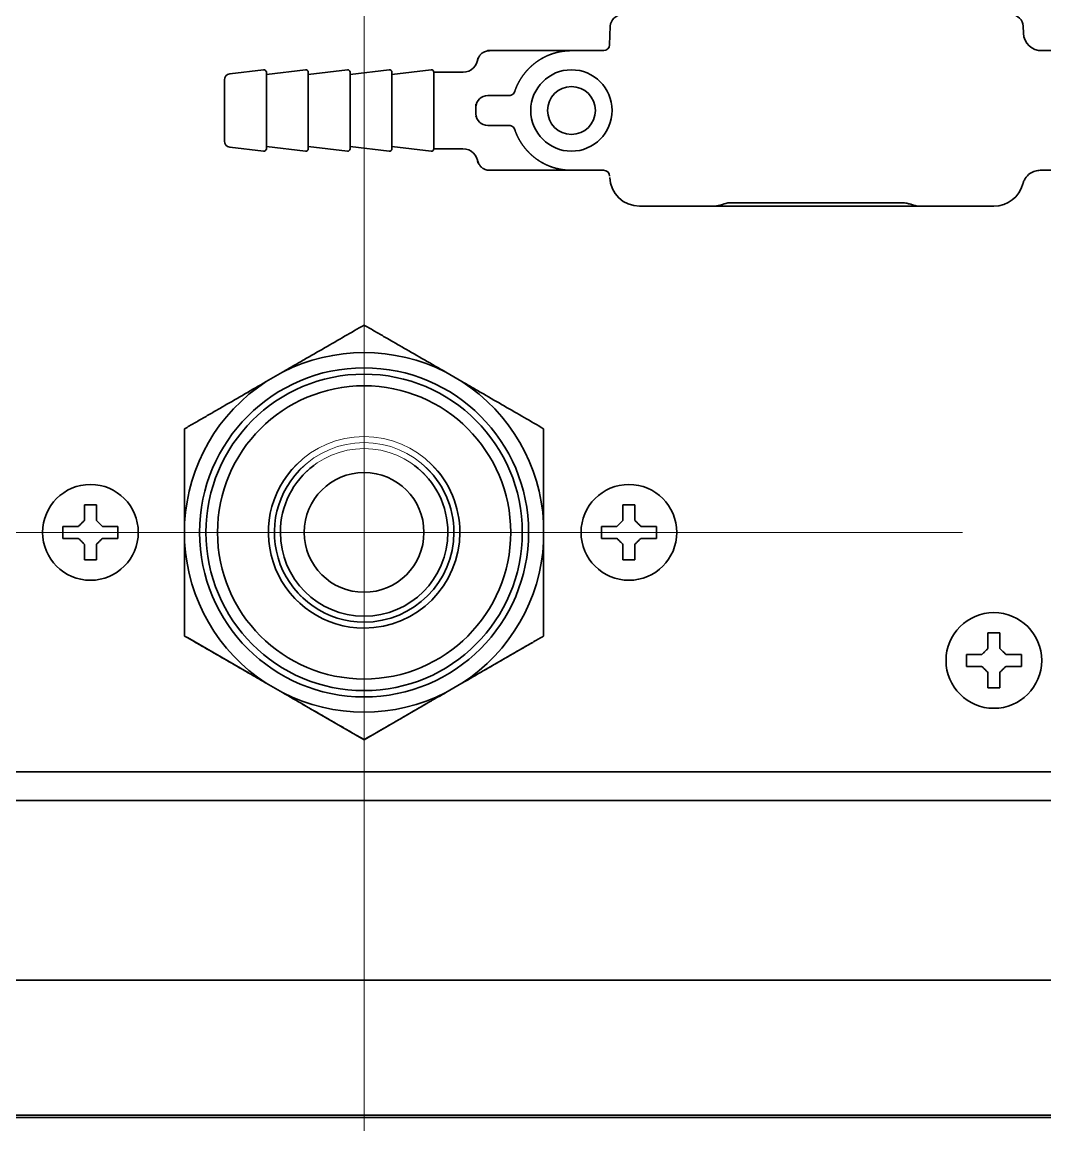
# Model space of a CAD drawing. Extents: x 6327 to 10269, y -393 to 3204.
# Drawn here: x 8511.9 to 8597.3, y 2400.9 to 2493.6 of the extents above; entities that cross this region are included whole.
import ezdxf

# ---------------------------------------------------------------- set-up
doc = ezdxf.new("R2010")
doc.units = 0
doc.header["$LTSCALE"] = 5
doc.layers.get('0').update_dxf_attribs({"linetype": 'CONTINUOUS', "lineweight": 0})
doc.layers.add('1', color=7, linetype='CONTINUOUS', true_color=0xffffff)

msp = doc.modelspace()

# ---------------------------------------------------------------- linework, layer by layer
at = {"color": 3}
for p, q in [((8540.444, 2500.926), (8540.444, 2400.926)), ((8490.444, 2450.926), (8590.444, 2450.926))]:
    msp.add_line(p, q, dxfattribs=at)
for radius in [8, 7.5, 7]:
    msp.add_circle((8540.444, 2450.926), radius)
at = {"layer": '1', "color": 7, "linetype": 'Continuous', "lineweight": 35}
for p, q in [((8561.019, 2493.211), (8560.964, 2491.659)), ((8595.527, 2493.211), (8595.548, 2492.624)), ((8557.773, 2491.176), (8550.768, 2491.176)), ((8560.465, 2491.176), (8557.773, 2491.176)), ((8603.773, 2491.176), (8597.047, 2491.176)), ((8532.049, 2489.575), (8529.212, 2489.23)), ((8535.549, 2489.575), (8532.273, 2489.176)), ((8532.273, 2489.376), (8532.273, 2482.976)), ((8539.049, 2489.575), (8535.773, 2489.176)), ((8535.773, 2489.376), (8535.773, 2482.976)), ((8542.549, 2489.575), (8539.273, 2489.176)), ((8539.273, 2489.376), (8539.273, 2482.976)), ((8546.049, 2489.575), (8542.773, 2489.176)), ((8542.773, 2489.376), (8542.773, 2482.976)), ((8548.708, 2489.376), (8546.273, 2489.376)), ((8546.273, 2489.376), (8546.273, 2482.976)), ((8528.773, 2483.619), (8528.773, 2488.733)), ((8549.773, 2486.176), (8549.783, 2486.461)), ((8549.783, 2485.891), (8549.773, 2486.176)), ((8549.783, 2486.461), (8549.791, 2486.692)), ((8549.79, 2485.692), (8549.79, 2485.687)), ((8529.212, 2483.123), (8532.049, 2482.778)), ((8532.273, 2483.176), (8535.549, 2482.778)), ((8535.773, 2483.176), (8539.049, 2482.778)), ((8539.273, 2483.176), (8542.549, 2482.778)), ((8542.773, 2483.176), (8546.049, 2482.778)), ((8546.273, 2482.976), (8548.708, 2482.976)), ((8550.768, 2481.176), (8557.773, 2481.176)), ((8557.773, 2481.176), (8560.465, 2481.176)), ((8596.956, 2481.176), (8603.773, 2481.176)), ((8569.705, 2478.176), (8563.466, 2478.176)), ((8571.09, 2478.176), (8569.705, 2478.176)), ((8585.456, 2478.176), (8571.09, 2478.176)), ((8571.117, 2478.467), (8585.428, 2478.467)), ((8586.841, 2478.176), (8585.456, 2478.176)), ((8593.079, 2478.176), (8586.841, 2478.176)), ((8532.265, 2463.525), (8533.624, 2464.309)), ((8547.265, 2464.309), (8548.624, 2463.525)), ((8515.273, 2450.926), (8515.273, 2451.426)), ((8519.873, 2451.426), (8519.873, 2450.926)), ((8525.444, 2450.142), (8525.444, 2451.711)), ((8555.444, 2451.711), (8555.444, 2450.142)), ((8560.273, 2450.926), (8560.273, 2451.426)), ((8564.873, 2451.426), (8564.873, 2450.926)), ((8515.273, 2450.426), (8515.273, 2450.926)), ((8519.873, 2450.926), (8519.873, 2450.426)), ((8560.273, 2450.426), (8560.273, 2450.926)), ((8564.873, 2450.926), (8564.873, 2450.426)), ((8525.673, 2442.134), (8530.64, 2439.266)), ((8554.473, 2441.705), (8550.248, 2439.266)), ((8590.773, 2440.226), (8590.773, 2440.726)), ((8590.773, 2439.726), (8590.773, 2440.226)), ((8595.373, 2440.726), (8595.373, 2440.226)), ((8595.373, 2440.226), (8595.373, 2439.726)), ((8533.624, 2437.544), (8532.265, 2438.328)), ((8548.624, 2438.328), (8547.265, 2437.544)), ((8540.444, 2433.606), (8535.248, 2436.606)), ((8535.825, 2436.273), (8535.824, 2436.273)), ((8540.444, 2433.606), (8545.64, 2436.606)), ((8540.444, 2433.606), (8540.444, 2433.606)), ((8540.444, 2433.606), (8540.444, 2433.606)), ((8634.477, 2430.926), (8430.073, 2430.926)), ((8608.573, 2428.526), (8463.373, 2428.526)), ((8634.476, 2413.526), (8463.373, 2413.526)), ((8458.454, 2402.235), (8676.469, 2402.235)), ((8676.479, 2402.028), (8458.454, 2402.028))]:
    msp.add_line(p, q, dxfattribs=at)
msp.add_polyline3d([(8547.444, 2450.926, 0), (8547.444, 2450.926, 0), (8547.444, 2450.926, 0), (8547.444, 2450.926, 0), (8547.444, 2450.926, 0), (8547.444, 2450.926, 0), (8547.444, 2450.926, 0), (8547.444, 2450.926, 0), (8547.444, 2450.926, 0), (8547.444, 2450.926, 0), (8547.444, 2450.926, 0), (8547.444, 2450.926, 0), (8547.444, 2450.926, 0), (8547.444, 2450.926, 0), (8547.444, 2450.926, 0), (8547.444, 2450.926, 0), (8547.444, 2450.926, 0), (8547.444, 2450.926, 0), (8547.444, 2450.926, 0), (8547.444, 2450.926, 0), (8547.444, 2450.926, 0), (8547.444, 2450.926, 0), (8547.444, 2450.926, 0), (8547.444, 2450.926, 0), (8547.444, 2450.926, 0), (8547.444, 2450.926, 0), (8547.444, 2450.926, 0), (8547.444, 2450.926, 0), (8547.444, 2450.926, 0), (8547.444, 2450.926, 0), (8547.444, 2450.926, 0), (8547.444, 2450.926, 0), (8547.444, 2450.926, 0), (8547.444, 2450.926, 0), (8547.444, 2450.926, 0), (8547.444, 2450.926, 0), (8547.444, 2450.926, 0), (8547.444, 2450.926, 0), (8547.444, 2450.926, 0), (8547.444, 2450.926, 0), (8547.444, 2450.926, 0), (8547.444, 2450.926, 0), (8547.444, 2450.926, 0), (8547.444, 2450.926, 0), (8547.444, 2450.926, 0), (8547.444, 2450.926, 0), (8547.444, 2450.926, 0), (8547.444, 2450.926, 0), (8547.444, 2450.926, 0), (8547.444, 2450.926, 0), (8547.444, 2450.926, 0)], dxfattribs=at)
for centre, radius in [((8557.773, 2486.176), 3.4), ((8557.773, 2486.176), 2), ((8517.573, 2450.926), 4), ((8562.573, 2450.926), 4), ((8593.073, 2440.226), 4)]:
    msp.add_circle(centre, radius, dxfattribs=at)
for centre, radius, start, end in [((8562.018, 2493.176), 1, 90, 178), ((8594.528, 2493.176), 1, 2, 90), ((8597.047, 2492.676), 1.5, 182, 271.71043), ((8560.465, 2491.676), 0.5, 269.344, 358), ((8529.273, 2488.733), 0.5, 96.93646, 180), ((8532.073, 2489.376), 0.2, 0, 96.93646), ((8535.573, 2489.376), 0.2, 0, 96.93646), ((8539.073, 2489.376), 0.2, 0, 96.93646), ((8542.573, 2489.376), 0.2, 0, 96.93646), ((8546.073, 2489.376), 0.2, 0, 96.93646), ((8550.782, 2486.426), 1, 90, 178), ((8550.782, 2485.926), 1, 182.00027, 270), ((8529.273, 2483.619), 0.5, 180, 263.06354), ((8532.073, 2482.976), 0.2, 263.06354, 0), ((8535.573, 2482.976), 0.2, 263.06354, 0), ((8539.073, 2482.976), 0.2, 263.06354, 0), ((8542.573, 2482.976), 0.2, 263.06354, 0), ((8546.073, 2482.976), 0.2, 263.06354, 0), ((8560.465, 2480.676), 0.5, 2, 90.36253), ((8563.466, 2480.676), 2.5, 182, 270), ((8593.078, 2480.678), 2.502, 270.02134, 345.54153)]:
    msp.add_arc(centre, radius, start, end, dxfattribs=at)
for centre, major_axis, start_param, end_param in [((8548.709, 2490.626), (-1.249, 0.04), 1.602904, 3.141573), ((8548.709, 2481.726), (-1.249, -0.04), 3.141612, 4.681404), ((8540.444, 2450.926), (-15.021, 0), 4.241052, 5.183726), ((8540.444, 2450.926), (-15.021, 0), 5.28825, 6.230923), ((8540.444, 2450.926), (-15.021, 0), 3.193854, 4.136528), ((8540.444, 2450.926), (8, 0), 2.349028, 4.71239), ((8540.444, 2450.926), (7.5, 0), 2.299057, 4.712391), ((8540.444, 2450.926), (-7, 0), 5.356611, 6.283185), ((8540.444, 2450.926), (-7, 0), 3.141594, 4.068168), ((8540.444, 2450.926), (7.5, 0), 0, 0.842536), ((8540.444, 2450.926), (8, 0), 0, 0.792565), ((8540.444, 2450.926), (-5, 0), 3.141601, 6.283101), ((8540.444, 2450.926), (-15.021, 0), 0.052262, 0.994929), ((8540.444, 2450.926), (7, 0), 3.141593, 6.283185), ((8540.444, 2450.926), (8, 0), 4.71239, 6.283185), ((8540.444, 2450.926), (7.5, 0), 4.712391, 6.283185), ((8540.444, 2450.926), (-15.021, 0), 2.146657, 3.089331), ((8540.444, 2450.926), (-15.021, 0), 1.099459, 2.042133)]:
    msp.add_ellipse(centre, major_axis=major_axis, ratio=1, start_param=start_param, end_param=end_param, dxfattribs=at)
for major_axis in [(-13.75, 0), (13.221, 0), (-12.25, 0), (5, 0)]:
    msp.add_ellipse((8540.444, 2450.926), major_axis=major_axis, ratio=1, dxfattribs=at)
for points, degree in [([(8550.937, 2491.176), (8550.12, 2491.125), (8549.931, 2490.364)], 2), ([(8552.559, 2487.426), (8552.578, 2487.426), (8552.616, 2487.428), (8552.669, 2487.438), (8552.718, 2487.451), (8552.763, 2487.469), (8552.789, 2487.482), (8552.802, 2487.489)], 3), ([(8549.931, 2481.989), (8550.153, 2481.201), (8550.937, 2481.176)], 2), ([(8517.073, 2451.926), (8517.073, 2451.98), (8517.073, 2452.089), (8517.073, 2452.25), (8517.073, 2452.409), (8517.073, 2452.564), (8517.073, 2452.716), (8517.073, 2452.873), (8517.073, 2453.039), (8517.073, 2453.162), (8517.073, 2453.226)], 3), ([(8517.073, 2453.226), (8517.24, 2453.226), (8517.573, 2453.226), (8517.906, 2453.226), (8518.073, 2453.226)], 3), ([(8562.073, 2451.926), (8562.073, 2451.98), (8562.073, 2452.089), (8562.073, 2452.25), (8562.073, 2452.409), (8562.073, 2452.564), (8562.073, 2452.716), (8562.073, 2452.873), (8562.073, 2453.039), (8562.073, 2453.162), (8562.073, 2453.226)], 3), ([(8562.073, 2453.226), (8562.24, 2453.226), (8562.573, 2453.226), (8562.906, 2453.226), (8563.073, 2453.226)], 3), ([(8516.573, 2451.426), (8516.597, 2451.45), (8516.644, 2451.497), (8516.715, 2451.569), (8516.787, 2451.64), (8516.858, 2451.712), (8516.93, 2451.783), (8517.001, 2451.855), (8517.049, 2451.902), (8517.073, 2451.926)], 3), ([(8518.073, 2451.926), (8518.099, 2451.9), (8518.15, 2451.849), (8518.224, 2451.775), (8518.296, 2451.703), (8518.366, 2451.633), (8518.435, 2451.564), (8518.504, 2451.495), (8518.55, 2451.449), (8518.573, 2451.426)], 3), ([(8561.573, 2451.426), (8561.597, 2451.45), (8561.644, 2451.497), (8561.715, 2451.569), (8561.787, 2451.64), (8561.858, 2451.712), (8561.93, 2451.783), (8562.001, 2451.855), (8562.049, 2451.902), (8562.073, 2451.926)], 3), ([(8563.073, 2451.926), (8563.099, 2451.9), (8563.15, 2451.849), (8563.224, 2451.775), (8563.296, 2451.703), (8563.366, 2451.633), (8563.435, 2451.564), (8563.504, 2451.495), (8563.55, 2451.449), (8563.573, 2451.426)], 3), ([(8518.573, 2451.426), (8518.627, 2451.426), (8518.735, 2451.426), (8518.897, 2451.426), (8519.056, 2451.426), (8519.211, 2451.426), (8519.363, 2451.426), (8519.519, 2451.426), (8519.686, 2451.426), (8519.809, 2451.426), (8519.873, 2451.426)], 3), ([(8563.573, 2451.426), (8563.627, 2451.426), (8563.735, 2451.426), (8563.897, 2451.426), (8564.056, 2451.426), (8564.211, 2451.426), (8564.363, 2451.426), (8564.519, 2451.426), (8564.686, 2451.426), (8564.809, 2451.426), (8564.873, 2451.426)], 3), ([(8516.573, 2450.426), (8516.519, 2450.426), (8516.411, 2450.426), (8516.249, 2450.426), (8516.09, 2450.426), (8515.935, 2450.426), (8515.783, 2450.426), (8515.626, 2450.426), (8515.46, 2450.426), (8515.337, 2450.426), (8515.273, 2450.426)], 3), ([(8517.073, 2449.926), (8517.047, 2449.952), (8516.996, 2450.003), (8516.922, 2450.077), (8516.85, 2450.149), (8516.78, 2450.219), (8516.711, 2450.288), (8516.642, 2450.357), (8516.596, 2450.403), (8516.573, 2450.426)], 3), ([(8518.573, 2450.426), (8518.549, 2450.402), (8518.502, 2450.355), (8518.43, 2450.284), (8518.359, 2450.212), (8518.287, 2450.141), (8518.216, 2450.069), (8518.144, 2449.998), (8518.097, 2449.95), (8518.073, 2449.926)], 3), ([(8561.573, 2450.426), (8561.519, 2450.426), (8561.411, 2450.426), (8561.249, 2450.426), (8561.09, 2450.426), (8560.935, 2450.426), (8560.783, 2450.426), (8560.626, 2450.426), (8560.46, 2450.426), (8560.337, 2450.426), (8560.273, 2450.426)], 3), ([(8562.073, 2449.926), (8562.047, 2449.952), (8561.996, 2450.003), (8561.922, 2450.077), (8561.85, 2450.149), (8561.78, 2450.219), (8561.711, 2450.288), (8561.642, 2450.357), (8561.596, 2450.403), (8561.573, 2450.426)], 3), ([(8563.573, 2450.426), (8563.549, 2450.402), (8563.502, 2450.355), (8563.43, 2450.284), (8563.359, 2450.212), (8563.287, 2450.141), (8563.216, 2450.069), (8563.144, 2449.998), (8563.097, 2449.95), (8563.073, 2449.926)], 3), ([(8518.073, 2449.926), (8518.073, 2449.872), (8518.073, 2449.764), (8518.073, 2449.602), (8518.073, 2449.443), (8518.073, 2449.288), (8518.073, 2449.136), (8518.073, 2448.98), (8518.073, 2448.813), (8518.073, 2448.69), (8518.073, 2448.626)], 3), ([(8563.073, 2449.926), (8563.073, 2449.872), (8563.073, 2449.764), (8563.073, 2449.602), (8563.073, 2449.443), (8563.073, 2449.288), (8563.073, 2449.136), (8563.073, 2448.98), (8563.073, 2448.813), (8563.073, 2448.69), (8563.073, 2448.626)], 3), ([(8518.073, 2448.626), (8517.906, 2448.626), (8517.573, 2448.626), (8517.24, 2448.626), (8517.073, 2448.626)], 3), ([(8563.073, 2448.626), (8562.906, 2448.626), (8562.573, 2448.626), (8562.24, 2448.626), (8562.073, 2448.626)], 3), ([(8592.573, 2441.226), (8592.573, 2441.28), (8592.573, 2441.389), (8592.573, 2441.55), (8592.573, 2441.709), (8592.573, 2441.864), (8592.573, 2442.016), (8592.573, 2442.173), (8592.573, 2442.339), (8592.573, 2442.462), (8592.573, 2442.526)], 3), ([(8592.573, 2442.526), (8592.74, 2442.526), (8593.073, 2442.526), (8593.406, 2442.526), (8593.573, 2442.526)], 3), ([(8592.073, 2440.726), (8592.097, 2440.75), (8592.144, 2440.797), (8592.215, 2440.869), (8592.287, 2440.94), (8592.358, 2441.012), (8592.43, 2441.083), (8592.501, 2441.155), (8592.549, 2441.202), (8592.573, 2441.226)], 3), ([(8593.573, 2441.226), (8593.599, 2441.2), (8593.65, 2441.149), (8593.724, 2441.075), (8593.796, 2441.003), (8593.866, 2440.933), (8593.935, 2440.864), (8594.004, 2440.795), (8594.05, 2440.749), (8594.073, 2440.726)], 3), ([(8594.073, 2440.726), (8594.127, 2440.726), (8594.235, 2440.726), (8594.397, 2440.726), (8594.556, 2440.726), (8594.711, 2440.726), (8594.863, 2440.726), (8595.019, 2440.726), (8595.186, 2440.726), (8595.309, 2440.726), (8595.373, 2440.726)], 3), ([(8592.073, 2439.726), (8592.019, 2439.726), (8591.911, 2439.726), (8591.749, 2439.726), (8591.59, 2439.726), (8591.435, 2439.726), (8591.283, 2439.726), (8591.126, 2439.726), (8590.96, 2439.726), (8590.837, 2439.726), (8590.773, 2439.726)], 3), ([(8592.573, 2439.226), (8592.547, 2439.252), (8592.496, 2439.303), (8592.422, 2439.377), (8592.35, 2439.449), (8592.28, 2439.519), (8592.211, 2439.588), (8592.142, 2439.657), (8592.096, 2439.703), (8592.073, 2439.726)], 3), ([(8594.073, 2439.726), (8594.049, 2439.702), (8594.002, 2439.655), (8593.93, 2439.584), (8593.859, 2439.512), (8593.787, 2439.441), (8593.716, 2439.369), (8593.644, 2439.298), (8593.597, 2439.25), (8593.573, 2439.226)], 3), ([(8593.573, 2439.226), (8593.573, 2439.172), (8593.573, 2439.064), (8593.573, 2438.902), (8593.573, 2438.743), (8593.573, 2438.588), (8593.573, 2438.436), (8593.573, 2438.28), (8593.573, 2438.113), (8593.573, 2437.99), (8593.573, 2437.926)], 3), ([(8593.573, 2437.926), (8593.406, 2437.926), (8593.073, 2437.926), (8592.74, 2437.926), (8592.573, 2437.926)], 3)]:
    msp.add_open_spline(points, degree=degree, dxfattribs=at)
for points, knots in [([(8553.033, 2487.767), (8553.038, 2487.782), (8553.048, 2487.811), (8553.063, 2487.854), (8553.079, 2487.898), (8553.095, 2487.941), (8553.111, 2487.984), (8553.128, 2488.027), (8553.145, 2488.069), (8553.163, 2488.112), (8553.181, 2488.154), (8553.199, 2488.196), (8553.218, 2488.238), (8553.237, 2488.279), (8553.256, 2488.321), (8553.276, 2488.362), (8553.296, 2488.403), (8553.316, 2488.443), (8553.337, 2488.484), (8553.358, 2488.524), (8553.38, 2488.564), (8553.402, 2488.604), (8553.424, 2488.644), (8553.447, 2488.683), (8553.469, 2488.722), (8553.493, 2488.761), (8553.516, 2488.799), (8553.54, 2488.838), (8553.564, 2488.876), (8553.589, 2488.913), (8553.613, 2488.951), (8553.639, 2488.988), (8553.664, 2489.025), (8553.69, 2489.062), (8553.716, 2489.098), (8553.742, 2489.135), (8553.769, 2489.171), (8553.796, 2489.206), (8553.823, 2489.242), (8553.85, 2489.277), (8553.878, 2489.312), (8553.906, 2489.346), (8553.934, 2489.38), (8553.963, 2489.414), (8553.992, 2489.448), (8554.021, 2489.481), (8554.051, 2489.515), (8554.08, 2489.547), (8554.11, 2489.58), (8554.14, 2489.612), (8554.171, 2489.644), (8554.202, 2489.676), (8554.233, 2489.707), (8554.264, 2489.738), (8554.295, 2489.769), (8554.327, 2489.799), (8554.359, 2489.829), (8554.391, 2489.859), (8554.423, 2489.888), (8554.456, 2489.917), (8554.489, 2489.946), (8554.522, 2489.975), (8554.555, 2490.003), (8554.588, 2490.031), (8554.622, 2490.058), (8554.656, 2490.086), (8554.69, 2490.113), (8554.724, 2490.139), (8554.759, 2490.165), (8554.793, 2490.191), (8554.828, 2490.217), (8554.863, 2490.242), (8554.898, 2490.267), (8554.934, 2490.292), (8554.969, 2490.316), (8555.005, 2490.34), (8555.041, 2490.364), (8555.077, 2490.387), (8555.113, 2490.41), (8555.149, 2490.433), (8555.186, 2490.455), (8555.223, 2490.477), (8555.26, 2490.499), (8555.297, 2490.52), (8555.334, 2490.541), (8555.371, 2490.561), (8555.408, 2490.582), (8555.446, 2490.602), (8555.483, 2490.621), (8555.521, 2490.64), (8555.559, 2490.659), (8555.597, 2490.678), (8555.635, 2490.696), (8555.674, 2490.714), (8555.712, 2490.732), (8555.75, 2490.749), (8555.789, 2490.766), (8555.828, 2490.782), (8555.866, 2490.798), (8555.905, 2490.814), (8555.944, 2490.83), (8555.983, 2490.845), (8556.022, 2490.86), (8556.062, 2490.874), (8556.101, 2490.888), (8556.14, 2490.902), (8556.18, 2490.916), (8556.219, 2490.929), (8556.259, 2490.941), (8556.298, 2490.954), (8556.338, 2490.966), (8556.378, 2490.978), (8556.418, 2490.989), (8556.457, 2491), (8556.497, 2491.011), (8556.537, 2491.021), (8556.577, 2491.031), (8556.617, 2491.041), (8556.657, 2491.05), (8556.697, 2491.059), (8556.738, 2491.068), (8556.778, 2491.076), (8556.818, 2491.084), (8556.858, 2491.092), (8556.898, 2491.099), (8556.939, 2491.106), (8556.979, 2491.113), (8557.019, 2491.119), (8557.059, 2491.125), (8557.1, 2491.131), (8557.14, 2491.136), (8557.18, 2491.141), (8557.22, 2491.146), (8557.261, 2491.15), (8557.301, 2491.154), (8557.341, 2491.157), (8557.381, 2491.161), (8557.421, 2491.164), (8557.462, 2491.166), (8557.502, 2491.169), (8557.542, 2491.171), (8557.582, 2491.173), (8557.622, 2491.174), (8557.662, 2491.175), (8557.702, 2491.176), (8557.739, 2491.176), (8557.763, 2491.176), (8557.774, 2491.176)], [0, 0, 0, 0, 0.0051354, 0.0102658, 0.0153914, 0.0205121, 0.0256279, 0.0307388, 0.0358449, 0.040946, 0.0460422, 0.0511336, 0.0562201, 0.0613016, 0.0663783, 0.0714501, 0.076517, 0.0815791, 0.0866362, 0.0916884, 0.0967358, 0.1017783, 0.1068158, 0.1118485, 0.1168763, 0.1218993, 0.1269173, 0.1319304, 0.1369387, 0.1419421, 0.1469406, 0.1519341, 0.1569229, 0.1619067, 0.1668856, 0.1718597, 0.1768288, 0.1817931, 0.1867525, 0.191707, 0.1966566, 0.2016014, 0.2065412, 0.2114762, 0.2164063, 0.2213315, 0.2262518, 0.2311672, 0.2360777, 0.2409834, 0.2458842, 0.2507801, 0.2556711, 0.2605572, 0.2654384, 0.2703148, 0.2751862, 0.2800528, 0.2849145, 0.2897714, 0.2946233, 0.2994704, 0.3043125, 0.3091498, 0.3139822, 0.3188097, 0.3236324, 0.3284501, 0.333263, 0.338071, 0.3428741, 0.3476724, 0.3524657, 0.3572542, 0.3620378, 0.3668165, 0.3715903, 0.3763593, 0.3811233, 0.3858825, 0.3906368, 0.3953863, 0.4001308, 0.4048705, 0.4096053, 0.4143352, 0.4190602, 0.4237804, 0.4284956, 0.433206, 0.4379116, 0.4426122, 0.4473079, 0.4519988, 0.4566848, 0.461366, 0.4660422, 0.4707136, 0.4753801, 0.4800417, 0.4846984, 0.4893503, 0.4939973, 0.4986394, 0.5032766, 0.507909, 0.5125364, 0.517159, 0.5217768, 0.5263896, 0.5309976, 0.5356007, 0.5401989, 0.5447923, 0.5493807, 0.5539643, 0.5585431, 0.5631169, 0.5676859, 0.57225, 0.5768092, 0.5813636, 0.5859131, 0.5904577, 0.5949974, 0.5995323, 0.6040623, 0.6085874, 0.6131076, 0.617623, 0.6221335, 0.6266391, 0.6311399, 0.6356358, 0.6401268, 0.6446129, 0.6490942, 0.6535706, 0.6580421, 0.6625088, 0.6669706, 0.6714275, 0.6758796, 0.6803267, 0.684769, 0.6892065, 0.6927374, 0.6927374, 0.6927374, 0.6927374]), ([(8550.782, 2487.426), (8550.782, 2487.426), (8550.82, 2487.426), (8550.985, 2487.426), (8551.251, 2487.426), (8551.61, 2487.426), (8552.05, 2487.426), (8552.385, 2487.426), (8552.559, 2487.426)], [0, 0, 0, 0, 0.166853, 0.330789, 0.494535, 0.660664, 0.82941, 1, 1, 1, 1]), ([(8552.802, 2487.489), (8552.855, 2487.519), (8552.904, 2487.559), (8552.983, 2487.654), (8553.013, 2487.709), (8553.033, 2487.767)], [0, 0, 0, 0, 0.5, 0.5, 1, 1, 1, 1]), ([(8552.559, 2484.926), (8552.386, 2484.926), (8552.051, 2484.926), (8551.61, 2484.926), (8551.254, 2484.926), (8550.991, 2484.926), (8550.822, 2484.926), (8550.782, 2484.926), (8550.782, 2484.926)], [0, 0, 0, 0, 0.170153, 0.338815, 0.505661, 0.664621, 0.826311, 1, 1, 1, 1]), ([(8552.802, 2484.863), (8552.799, 2484.865), (8552.793, 2484.868), (8552.785, 2484.872), (8552.777, 2484.876), (8552.769, 2484.88), (8552.76, 2484.884), (8552.752, 2484.887), (8552.743, 2484.891), (8552.735, 2484.894), (8552.727, 2484.897), (8552.718, 2484.9), (8552.71, 2484.903), (8552.701, 2484.905), (8552.693, 2484.908), (8552.684, 2484.91), (8552.676, 2484.912), (8552.667, 2484.914), (8552.659, 2484.916), (8552.65, 2484.918), (8552.642, 2484.919), (8552.633, 2484.921), (8552.625, 2484.922), (8552.617, 2484.923), (8552.608, 2484.924), (8552.6, 2484.924), (8552.592, 2484.925), (8552.583, 2484.926), (8552.575, 2484.926), (8552.567, 2484.926), (8552.561, 2484.926), (8552.559, 2484.926)], [0, 0, 0, 0, 0.033325, 0.06648, 0.099493, 0.132392, 0.165206, 0.197965, 0.230696, 0.26343, 0.296195, 0.32902, 0.361934, 0.394967, 0.428145, 0.461498, 0.495053, 0.528836, 0.562875, 0.597195, 0.631821, 0.666778, 0.702091, 0.737781, 0.773873, 0.810387, 0.847344, 0.884764, 0.922668, 0.961074, 1, 1, 1, 1]), ([(8553.033, 2484.585), (8553.013, 2484.644), (8552.983, 2484.698), (8552.904, 2484.793), (8552.855, 2484.833), (8552.802, 2484.863)], [0, 0, 0, 0, 0.5, 0.5, 1, 1, 1, 1]), ([(8553.033, 2484.585), (8553.038, 2484.571), (8553.048, 2484.541), (8553.063, 2484.498), (8553.079, 2484.455), (8553.095, 2484.411), (8553.111, 2484.368), (8553.128, 2484.325), (8553.145, 2484.283), (8553.163, 2484.24), (8553.181, 2484.198), (8553.199, 2484.156), (8553.218, 2484.114), (8553.237, 2484.073), (8553.256, 2484.032), (8553.276, 2483.99), (8553.296, 2483.949), (8553.316, 2483.909), (8553.337, 2483.868), (8553.358, 2483.828), (8553.38, 2483.788), (8553.402, 2483.748), (8553.424, 2483.709), (8553.447, 2483.669), (8553.469, 2483.63), (8553.493, 2483.592), (8553.516, 2483.553), (8553.54, 2483.515), (8553.564, 2483.477), (8553.589, 2483.439), (8553.613, 2483.401), (8553.639, 2483.364), (8553.664, 2483.327), (8553.69, 2483.29), (8553.716, 2483.254), (8553.742, 2483.218), (8553.769, 2483.182), (8553.796, 2483.146), (8553.823, 2483.111), (8553.85, 2483.075), (8553.878, 2483.041), (8553.906, 2483.006), (8553.934, 2482.972), (8553.963, 2482.938), (8553.992, 2482.904), (8554.021, 2482.871), (8554.051, 2482.838), (8554.08, 2482.805), (8554.11, 2482.772), (8554.14, 2482.74), (8554.171, 2482.708), (8554.202, 2482.677), (8554.233, 2482.645), (8554.264, 2482.614), (8554.295, 2482.584), (8554.327, 2482.553), (8554.359, 2482.523), (8554.391, 2482.493), (8554.423, 2482.464), (8554.456, 2482.435), (8554.489, 2482.406), (8554.522, 2482.377), (8554.555, 2482.349), (8554.588, 2482.321), (8554.622, 2482.294), (8554.656, 2482.267), (8554.69, 2482.24), (8554.724, 2482.213), (8554.759, 2482.187), (8554.793, 2482.161), (8554.828, 2482.135), (8554.863, 2482.11), (8554.898, 2482.085), (8554.934, 2482.06), (8554.969, 2482.036), (8555.005, 2482.012), (8555.041, 2481.988), (8555.077, 2481.965), (8555.113, 2481.942), (8555.149, 2481.92), (8555.186, 2481.897), (8555.223, 2481.875), (8555.26, 2481.854), (8555.297, 2481.832), (8555.334, 2481.811), (8555.371, 2481.791), (8555.408, 2481.771), (8555.446, 2481.751), (8555.483, 2481.731), (8555.521, 2481.712), (8555.559, 2481.693), (8555.597, 2481.674), (8555.635, 2481.656), (8555.674, 2481.638), (8555.712, 2481.621), (8555.75, 2481.603), (8555.789, 2481.586), (8555.828, 2481.57), (8555.866, 2481.554), (8555.905, 2481.538), (8555.944, 2481.522), (8555.983, 2481.507), (8556.022, 2481.492), (8556.062, 2481.478), (8556.101, 2481.464), (8556.14, 2481.45), (8556.18, 2481.437), (8556.219, 2481.424), (8556.259, 2481.411), (8556.298, 2481.398), (8556.338, 2481.386), (8556.378, 2481.375), (8556.418, 2481.363), (8556.457, 2481.352), (8556.497, 2481.341), (8556.537, 2481.331), (8556.577, 2481.321), (8556.617, 2481.311), (8556.657, 2481.302), (8556.697, 2481.293), (8556.738, 2481.284), (8556.778, 2481.276), (8556.818, 2481.268), (8556.858, 2481.26), (8556.898, 2481.253), (8556.939, 2481.246), (8556.979, 2481.24), (8557.019, 2481.233), (8557.059, 2481.227), (8557.1, 2481.222), (8557.14, 2481.216), (8557.18, 2481.211), (8557.22, 2481.207), (8557.261, 2481.202), (8557.301, 2481.198), (8557.341, 2481.195), (8557.381, 2481.191), (8557.421, 2481.188), (8557.462, 2481.186), (8557.502, 2481.183), (8557.542, 2481.181), (8557.582, 2481.18), (8557.622, 2481.178), (8557.662, 2481.177), (8557.702, 2481.177), (8557.739, 2481.176), (8557.763, 2481.176), (8557.774, 2481.176)], [0, 0, 0, 0, 0.0051354, 0.0102658, 0.0153914, 0.0205121, 0.0256279, 0.0307388, 0.0358449, 0.040946, 0.0460422, 0.0511336, 0.0562201, 0.0613016, 0.0663783, 0.0714501, 0.076517, 0.0815791, 0.0866362, 0.0916884, 0.0967358, 0.1017783, 0.1068158, 0.1118485, 0.1168763, 0.1218993, 0.1269173, 0.1319304, 0.1369387, 0.1419421, 0.1469406, 0.1519341, 0.1569229, 0.1619067, 0.1668856, 0.1718597, 0.1768288, 0.1817931, 0.1867525, 0.191707, 0.1966566, 0.2016014, 0.2065412, 0.2114762, 0.2164063, 0.2213315, 0.2262518, 0.2311672, 0.2360777, 0.2409834, 0.2458842, 0.2507801, 0.2556711, 0.2605572, 0.2654384, 0.2703148, 0.2751862, 0.2800528, 0.2849145, 0.2897714, 0.2946233, 0.2994704, 0.3043125, 0.3091498, 0.3139822, 0.3188097, 0.3236324, 0.3284501, 0.333263, 0.338071, 0.3428741, 0.3476724, 0.3524657, 0.3572542, 0.3620378, 0.3668165, 0.3715903, 0.3763593, 0.3811233, 0.3858825, 0.3906368, 0.3953863, 0.4001308, 0.4048705, 0.4096053, 0.4143352, 0.4190602, 0.4237804, 0.4284956, 0.433206, 0.4379116, 0.4426122, 0.4473079, 0.4519988, 0.4566848, 0.461366, 0.4660422, 0.4707136, 0.4753801, 0.4800417, 0.4846984, 0.4893503, 0.4939973, 0.4986394, 0.5032766, 0.507909, 0.5125364, 0.517159, 0.5217768, 0.5263896, 0.5309976, 0.5356007, 0.5401989, 0.5447923, 0.5493807, 0.5539643, 0.5585431, 0.5631169, 0.5676859, 0.57225, 0.5768092, 0.5813636, 0.5859131, 0.5904577, 0.5949974, 0.5995323, 0.6040623, 0.6085874, 0.6131076, 0.617623, 0.6221335, 0.6266391, 0.6311399, 0.6356358, 0.6401268, 0.6446129, 0.6490942, 0.6535706, 0.6580421, 0.6625088, 0.6669706, 0.6714275, 0.6758796, 0.6803267, 0.684769, 0.6892065, 0.6927374, 0.6927374, 0.6927374, 0.6927374]), ([(8595.501, 2480.054), (8595.501, 2480.054), (8595.502, 2480.056), (8595.505, 2480.068), (8595.512, 2480.093), (8595.528, 2480.147), (8595.578, 2480.289), (8595.728, 2480.579), (8596.046, 2480.91), (8596.504, 2481.136), (8596.806, 2481.169), (8596.956, 2481.176)], [0, 0, 0, 0, 0.014549, 0.04498, 0.064172, 0.085459, 0.140153, 0.279462, 0.557011, 0.788323, 1, 1, 1, 1]), ([(8569.706, 2478.179), (8569.715, 2478.178), (8569.797, 2478.171), (8569.952, 2478.204), (8570.233, 2478.275), (8570.574, 2478.393), (8570.935, 2478.468), (8571.088, 2478.464), (8571.117, 2478.463)], [0, 0, 0, 0, 0.01677, 0.159489, 0.353717, 0.740798, 0.95113, 1, 1, 1, 1]), ([(8585.429, 2478.464), (8585.445, 2478.465), (8585.545, 2478.471), (8585.754, 2478.438), (8586.114, 2478.349), (8586.438, 2478.244), (8586.698, 2478.166), (8586.839, 2478.18), (8586.86, 2478.183)], [0, 0, 0, 0, 0.025697, 0.168939, 0.354844, 0.731666, 0.959919, 1, 1, 1, 1]), ([(8540.444, 2468.247), (8539.909, 2467.938), (8538.826, 2467.313), (8537.712, 2466.669), (8536.578, 2466.015), (8536.002, 2465.682), (8535.266, 2465.257), (8535.118, 2465.172), (8534.895, 2465.043), (8534.821, 2465), (8534.672, 2464.914), (8534.299, 2464.699), (8533.924, 2464.483), (8533.624, 2464.309)], [0, 0, 0, 0, 0.25, 0.5, 0.5, 0.75, 0.75, 0.8125, 0.8125, 0.84375, 0.84375, 0.875, 1, 1, 1, 1]), ([(8547.265, 2464.309), (8546.664, 2464.656), (8546.073, 2464.998), (8544.906, 2465.671), (8544.331, 2466.003), (8543.478, 2466.495), (8543.196, 2466.658), (8542.775, 2466.901), (8542.635, 2466.982), (8542.425, 2467.103), (8542.355, 2467.144), (8542.216, 2467.224), (8541.869, 2467.424), (8541.252, 2467.781), (8540.712, 2468.092), (8540.444, 2468.247)], [0, 0, 0, 0, 0.25, 0.25, 0.5, 0.5, 0.625, 0.625, 0.6875, 0.6875, 0.71875, 0.71875, 0.75, 0.875, 1, 1, 1, 1]), ([(8532.265, 2463.525), (8531.664, 2463.178), (8531.073, 2462.836), (8529.906, 2462.163), (8529.331, 2461.831), (8528.478, 2461.338), (8528.196, 2461.175), (8527.775, 2460.932), (8527.635, 2460.851), (8527.425, 2460.73), (8527.355, 2460.69), (8527.216, 2460.61), (8526.869, 2460.409), (8526.252, 2460.053), (8525.712, 2459.741), (8525.444, 2459.587)], [0, 0, 0, 0, 0.25, 0.25, 0.5, 0.5, 0.625, 0.625, 0.6875, 0.6875, 0.71875, 0.71875, 0.75, 0.875, 1, 1, 1, 1]), ([(8555.444, 2459.587), (8554.909, 2459.896), (8553.826, 2460.521), (8552.712, 2461.164), (8551.578, 2461.819), (8551.002, 2462.152), (8550.266, 2462.576), (8550.118, 2462.662), (8549.895, 2462.79), (8549.821, 2462.833), (8549.672, 2462.919), (8549.299, 2463.135), (8548.924, 2463.351), (8548.624, 2463.525)], [0, 0, 0, 0, 0.25, 0.5, 0.5, 0.75, 0.75, 0.8125, 0.8125, 0.84375, 0.84375, 0.875, 1, 1, 1, 1]), ([(8525.444, 2459.587), (8525.444, 2458.969), (8525.444, 2457.718), (8525.444, 2456.431), (8525.444, 2455.123), (8525.444, 2454.457), (8525.444, 2453.608), (8525.444, 2453.437), (8525.444, 2453.179), (8525.444, 2453.093), (8525.444, 2452.921), (8525.444, 2452.491), (8525.444, 2452.058), (8525.444, 2451.711)], [0, 0, 0, 0, 0.25, 0.5, 0.5, 0.75, 0.75, 0.8125, 0.8125, 0.84375, 0.84375, 0.875, 1, 1, 1, 1]), ([(8555.444, 2451.711), (8555.444, 2452.405), (8555.444, 2453.088), (8555.444, 2454.435), (8555.444, 2455.099), (8555.444, 2456.083), (8555.444, 2456.409), (8555.444, 2456.896), (8555.444, 2457.057), (8555.444, 2457.299), (8555.444, 2457.38), (8555.444, 2457.541), (8555.444, 2457.941), (8555.444, 2458.654), (8555.444, 2459.277), (8555.444, 2459.587)], [0, 0, 0, 0, 0.25, 0.25, 0.5, 0.5, 0.625, 0.625, 0.6875, 0.6875, 0.71875, 0.71875, 0.75, 0.875, 1, 1, 1, 1]), ([(8518.073, 2453.226), (8518.073, 2453.023), (8518.073, 2452.813), (8518.073, 2452.488), (8518.073, 2452.378), (8518.073, 2452.155), (8518.073, 2452.041), (8518.073, 2451.926)], [0, 0, 0, 0, 0.5, 0.5, 0.75, 0.75, 1, 1, 1, 1]), ([(8563.073, 2453.226), (8563.073, 2453.023), (8563.073, 2452.813), (8563.073, 2452.488), (8563.073, 2452.378), (8563.073, 2452.155), (8563.073, 2452.041), (8563.073, 2451.926)], [0, 0, 0, 0, 0.5, 0.5, 0.75, 0.75, 1, 1, 1, 1]), ([(8515.273, 2451.426), (8515.476, 2451.426), (8515.686, 2451.426), (8516.011, 2451.426), (8516.121, 2451.426), (8516.344, 2451.426), (8516.458, 2451.426), (8516.573, 2451.426)], [0, 0, 0, 0, 0.5, 0.5, 0.75, 0.75, 1, 1, 1, 1]), ([(8560.273, 2451.426), (8560.476, 2451.426), (8560.686, 2451.426), (8561.011, 2451.426), (8561.121, 2451.426), (8561.344, 2451.426), (8561.458, 2451.426), (8561.573, 2451.426)], [0, 0, 0, 0, 0.5, 0.5, 0.75, 0.75, 1, 1, 1, 1]), ([(8519.873, 2450.426), (8519.67, 2450.426), (8519.46, 2450.426), (8519.135, 2450.426), (8519.025, 2450.426), (8518.802, 2450.426), (8518.688, 2450.426), (8518.573, 2450.426)], [0, 0, 0, 0, 0.5, 0.5, 0.75, 0.75, 1, 1, 1, 1]), ([(8525.444, 2450.142), (8525.444, 2449.448), (8525.444, 2448.765), (8525.444, 2447.418), (8525.444, 2446.754), (8525.444, 2445.77), (8525.444, 2445.444), (8525.444, 2444.957), (8525.444, 2444.795), (8525.444, 2444.553), (8525.444, 2444.473), (8525.444, 2444.312), (8525.444, 2443.912), (8525.444, 2443.199), (8525.444, 2442.576), (8525.444, 2442.266)], [0, 0, 0, 0, 0.25, 0.25, 0.5, 0.5, 0.625, 0.625, 0.6875, 0.6875, 0.71875, 0.71875, 0.75, 0.875, 1, 1, 1, 1]), ([(8555.444, 2442.266), (8555.444, 2442.884), (8555.444, 2444.135), (8555.444, 2445.421), (8555.444, 2446.73), (8555.444, 2447.396), (8555.444, 2448.245), (8555.444, 2448.416), (8555.444, 2448.673), (8555.444, 2448.759), (8555.444, 2448.932), (8555.444, 2449.362), (8555.444, 2449.795), (8555.444, 2450.142)], [0, 0, 0, 0, 0.25, 0.5, 0.5, 0.75, 0.75, 0.8125, 0.8125, 0.84375, 0.84375, 0.875, 1, 1, 1, 1]), ([(8564.873, 2450.426), (8564.67, 2450.426), (8564.46, 2450.426), (8564.135, 2450.426), (8564.025, 2450.426), (8563.802, 2450.426), (8563.688, 2450.426), (8563.573, 2450.426)], [0, 0, 0, 0, 0.5, 0.5, 0.75, 0.75, 1, 1, 1, 1]), ([(8517.073, 2448.626), (8517.073, 2448.829), (8517.073, 2449.039), (8517.073, 2449.364), (8517.073, 2449.474), (8517.073, 2449.697), (8517.073, 2449.811), (8517.073, 2449.926)], [0, 0, 0, 0, 0.5, 0.5, 0.75, 0.75, 1, 1, 1, 1]), ([(8562.073, 2448.626), (8562.073, 2448.829), (8562.073, 2449.039), (8562.073, 2449.364), (8562.073, 2449.474), (8562.073, 2449.697), (8562.073, 2449.811), (8562.073, 2449.926)], [0, 0, 0, 0, 0.5, 0.5, 0.75, 0.75, 1, 1, 1, 1]), ([(8525.444, 2442.266), (8525.98, 2441.957), (8527.063, 2441.332), (8528.177, 2440.689), (8529.31, 2440.034), (8529.887, 2439.701), (8530.622, 2439.277), (8530.77, 2439.191), (8530.993, 2439.063), (8531.068, 2439.02), (8531.217, 2438.934), (8531.59, 2438.718), (8531.964, 2438.502), (8532.265, 2438.328)], [0, 0, 0, 0, 0.25, 0.5, 0.5, 0.75, 0.75, 0.8125, 0.8125, 0.84375, 0.84375, 0.875, 1, 1, 1, 1]), ([(8525.667, 2442.137), (8526.13, 2441.87), (8527.14, 2441.287), (8528.177, 2440.688), (8529.31, 2440.034), (8529.887, 2439.701), (8530.622, 2439.276), (8530.77, 2439.191), (8530.993, 2439.062), (8531.068, 2439.019), (8531.217, 2438.933), (8531.59, 2438.718), (8531.964, 2438.502), (8532.265, 2438.328)], [0, 0, 0, 0, 0.223125, 0.482083, 0.482083, 0.741042, 0.741042, 0.805781, 0.805781, 0.838151, 0.838151, 0.870521, 1, 1, 1, 1]), ([(8548.624, 2438.328), (8549.225, 2438.675), (8549.816, 2439.017), (8550.983, 2439.69), (8551.558, 2440.022), (8552.41, 2440.514), (8552.693, 2440.677), (8553.114, 2440.921), (8553.254, 2441.002), (8553.463, 2441.123), (8553.533, 2441.163), (8553.672, 2441.243), (8554.019, 2441.443), (8554.637, 2441.8), (8555.176, 2442.111), (8555.444, 2442.266)], [0, 0, 0, 0, 0.25, 0.25, 0.5, 0.5, 0.625, 0.625, 0.6875, 0.6875, 0.71875, 0.71875, 0.75, 0.875, 1, 1, 1, 1]), ([(8548.624, 2438.328), (8549.225, 2438.675), (8549.816, 2439.017), (8550.983, 2439.69), (8551.558, 2440.022), (8552.41, 2440.514), (8552.693, 2440.677), (8553.114, 2440.921), (8553.254, 2441.001), (8553.463, 2441.122), (8553.533, 2441.163), (8553.672, 2441.243), (8554.019, 2441.443), (8554.376, 2441.649), (8554.661, 2441.814), (8554.675, 2441.822)], [0, 0, 0, 0, 0.283698, 0.283698, 0.567396, 0.567396, 0.709244, 0.709244, 0.780169, 0.780169, 0.815631, 0.815631, 0.851093, 0.992942, 1, 1, 1, 1]), ([(8593.573, 2442.526), (8593.573, 2442.323), (8593.573, 2442.113), (8593.573, 2441.788), (8593.573, 2441.678), (8593.573, 2441.455), (8593.573, 2441.341), (8593.573, 2441.226)], [0, 0, 0, 0, 0.5, 0.5, 0.75, 0.75, 1, 1, 1, 1]), ([(8590.773, 2440.726), (8590.976, 2440.726), (8591.186, 2440.726), (8591.511, 2440.726), (8591.621, 2440.726), (8591.844, 2440.726), (8591.958, 2440.726), (8592.073, 2440.726)], [0, 0, 0, 0, 0.5, 0.5, 0.75, 0.75, 1, 1, 1, 1]), ([(8592.573, 2437.926), (8592.573, 2438.129), (8592.573, 2438.339), (8592.573, 2438.664), (8592.573, 2438.774), (8592.573, 2438.997), (8592.573, 2439.111), (8592.573, 2439.226)], [0, 0, 0, 0, 0.5, 0.5, 0.75, 0.75, 1, 1, 1, 1]), ([(8595.373, 2439.726), (8595.17, 2439.726), (8594.96, 2439.726), (8594.635, 2439.726), (8594.525, 2439.726), (8594.302, 2439.726), (8594.188, 2439.726), (8594.073, 2439.726)], [0, 0, 0, 0, 0.5, 0.5, 0.75, 0.75, 1, 1, 1, 1]), ([(8533.624, 2437.544), (8534.225, 2437.197), (8534.816, 2436.855), (8535.983, 2436.182), (8536.558, 2435.85), (8537.41, 2435.358), (8537.693, 2435.194), (8538.114, 2434.951), (8538.254, 2434.87), (8538.463, 2434.749), (8538.533, 2434.709), (8538.672, 2434.629), (8539.019, 2434.429), (8539.637, 2434.072), (8540.176, 2433.76), (8540.444, 2433.606)], [0, 0, 0, 0, 0.25, 0.25, 0.5, 0.5, 0.625, 0.625, 0.6875, 0.6875, 0.71875, 0.71875, 0.75, 0.875, 1, 1, 1, 1]), ([(8533.624, 2437.544), (8534.225, 2437.197), (8534.816, 2436.855), (8535.983, 2436.182), (8536.558, 2435.85), (8537.41, 2435.358), (8537.693, 2435.195), (8538.114, 2434.951), (8538.254, 2434.871), (8538.463, 2434.75), (8538.533, 2434.709), (8538.672, 2434.629), (8539.019, 2434.429), (8539.637, 2434.072), (8540.176, 2433.761), (8540.444, 2433.606)], [0, 0, 0, 0, 0.25, 0.25, 0.5, 0.5, 0.625, 0.625, 0.6875, 0.6875, 0.71875, 0.71875, 0.75, 0.875, 1, 1, 1, 1]), ([(8540.444, 2433.606), (8540.98, 2433.915), (8542.063, 2434.54), (8543.177, 2435.183), (8544.31, 2435.838), (8544.887, 2436.171), (8545.622, 2436.595), (8545.77, 2436.681), (8545.993, 2436.809), (8546.068, 2436.852), (8546.217, 2436.938), (8546.59, 2437.154), (8546.964, 2437.37), (8547.265, 2437.544)], [0, 0, 0, 0, 0.25, 0.5, 0.5, 0.75, 0.75, 0.8125, 0.8125, 0.84375, 0.84375, 0.875, 1, 1, 1, 1]), ([(8540.444, 2433.606), (8540.98, 2433.915), (8542.063, 2434.54), (8543.177, 2435.184), (8544.31, 2435.838), (8544.887, 2436.171), (8545.622, 2436.595), (8545.77, 2436.681), (8545.993, 2436.81), (8546.068, 2436.853), (8546.217, 2436.939), (8546.59, 2437.154), (8546.964, 2437.37), (8547.265, 2437.544)], [0, 0, 0, 0, 0.25, 0.5, 0.5, 0.75, 0.75, 0.8125, 0.8125, 0.84375, 0.84375, 0.875, 1, 1, 1, 1])]:
    msp.add_open_spline(points, degree=3, knots=knots, dxfattribs=at)

doc.saveas('drawing.dxf')
